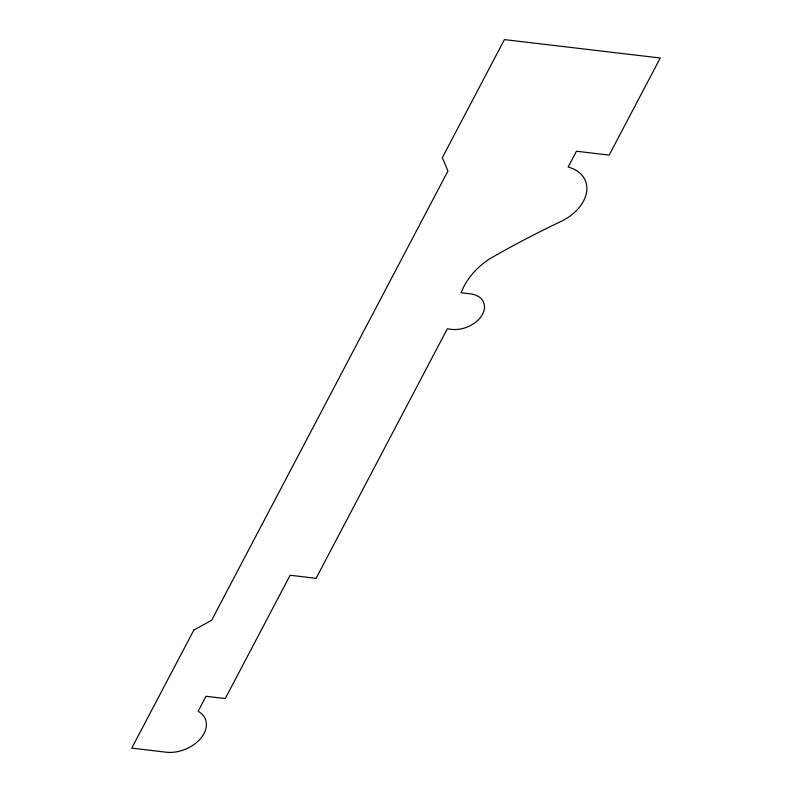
<?xml version="1.0" encoding="UTF-8"?>
<svg xmlns="http://www.w3.org/2000/svg" width="792" height="792" viewBox="0 0 792 792"><rect width="100%" height="100%" fill="white"/><g stroke="black" fill="none" stroke-linecap="round" stroke-linejoin="round"><path stroke-width="1.19" d="M193.862 630.046L131.749 748.143L164.657 752.024A30.155 20.533 -21.7 0 0 200.93 738.124A30.155 20.533 -21.7 0 0 198.139 711.285L206.029 696.287L225.265 698.554L290.12 575.249L316.077 578.318L447.302 328.848L452.262 329.432A24.503 16.681 -21.7 0 0 482.635 314.087A24.503 16.681 -21.7 0 0 470.795 293.891L461.172 292.753A70.904 48.263 -21.7 0 1 488.426 259.558A696.613 474.2 -21.7 0 1 562.31 220.839A42.313 28.809 -21.7 0 0 586.753 190.941A42.313 28.809 -21.7 0 0 568.151 167.033L576.457 151.242L609.177 155.103L660.251 58.004L504.425 39.6L442.312 157.687L447.945 171.013L211.662 620.225L193.862 630.046"/></g></svg>
